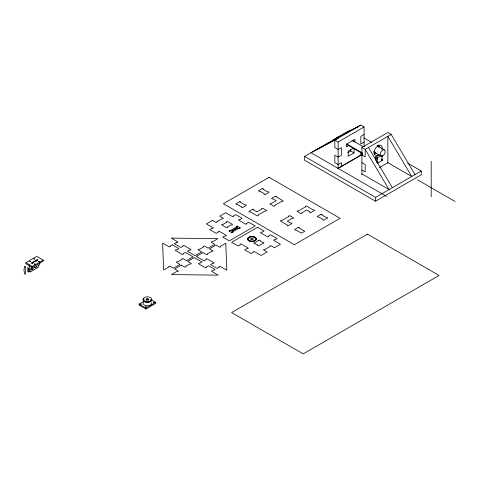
<?xml version="1.0" encoding="UTF-8"?>
<svg xmlns="http://www.w3.org/2000/svg" width="479" height="479" viewBox="0 0 479 479"><rect width="100%" height="100%" fill="white"/><g stroke="black" fill="none" stroke-linecap="round" stroke-linejoin="round"><path stroke-width="0.72" d="M29.267 264.887L29.309 271.467L30.177 271.97L30.177 268.593L31.506 269.36L31.596 266.809M39.805 262.696L39.739 264.612L31.506 269.36M34.548 267.031L34.266 267.39M25.872 262.726L36.841 256.391L43.266 260.097L43.266 261.157L32.291 267.492L25.872 263.785L25.872 262.726L32.291 266.432L43.266 260.097M31.949 263.66L33.123 262.989M36.051 261.3L37.218 260.624M30.177 271.97L38.41 267.222L38.41 265.192M407.725 163.177L421.275 171.003L421.275 174.805L375.554 201.198L304.578 160.22L304.578 156.417L350.293 130.025M364.088 146.592L364.088 127.007L360.795 125.103L334.827 140.096L310.979 152.723L386.583 196.372M341.413 166.83L341.413 162.674L338.12 164.578L334.827 162.674L334.827 155.196L338.12 157.094L341.413 155.196L341.413 147.58L338.12 149.478L334.827 147.58L334.827 140.096L338.12 142L364.088 127.007M364.088 134.485L360.795 136.389L360.795 144.005L364.088 142.101M349.119 145.394L346.533 146.891L346.533 144.137L354.945 139.281L354.945 142.035L352.203 140.449M353.442 148.107L348.179 151.148L348.179 156.286L354.029 152.909L354.029 148.502M347.814 152.699L350.736 151.011L354.029 152.909M361.89 174.913L361.89 147.49L387.858 132.497L391.151 134.395L415 174.56M391.151 134.395L365.184 149.388L361.89 147.49M230.327 230.531A0.778 0.449 0 0 0 229.225 230.531A0.778 0.449 0 0 0 229.225 231.165L237.638 226.31L240.021 227.681A0.778 0.449 0 0 1 240.021 228.315A0.778 0.449 0 0 1 238.925 228.315M338.12 168.267L362.567 154.154M338.12 168.392L362.441 154.352M229.225 231.165L231.614 232.543L240.021 227.681M374.285 154.058L376.063 153.029M379.356 154.933L375.793 156.992A0.778 0.449 -60 0 0 375.243 157.938A0.778 0.449 -60 0 0 375.793 158.256L375.793 160.477M380.817 155.777L377.254 157.836L375.47 156.807M377.847 162.98L382.008 160.579M151.436 299.848L155.789 302.363L155.789 303.309L145.915 309.015L139.072 305.063L139.072 304.111L143.395 301.614M379.386 167.584L387.858 162.692L411.712 176.464L387.858 136.299L387.858 163.028M139.072 304.111L145.915 308.063L155.789 302.363M304.578 156.417L375.554 197.396L421.275 171.003M336.947 137.73L360.795 125.103M333.653 139.629L357.502 127.007M314.272 150.825L338.12 138.197M363.842 137.844L371.59 142.317M377.398 145.67L379.332 146.79M377.171 145.73L384.487 149.957A3.491 2.018 -60 0 1 383.38 155.364A3.491 2.018 -60 0 1 380.356 153.615A3.491 2.018 -60 0 1 384.487 149.957M381.416 156.016L382.008 156.358L382.008 159.315L381.416 158.968M373.68 151.777L380.997 156.004M352.011 140.197L363.357 146.754M417.67 179.9L455.05 201.485M375.171 157.902L377.254 159.1L377.254 162.058L376.362 161.543M346.784 143.94L362.549 153.041M346.155 144.209L362.549 153.675M361.89 154.968L365.184 156.867L365.184 149.388L389.032 189.552L361.89 173.883M361.89 162.585L365.184 164.489L365.184 171.967L361.89 170.069M368.477 147.49L392.325 187.654M431.202 161.321L431.202 196.791M375.554 197.396L375.554 201.198M360.795 152.178L360.795 155.639M350.736 149.538L350.736 151.011M338.12 142L338.12 168.734M145.915 308.063L145.915 309.015M32.291 266.432L32.291 267.492M232.71 231.908A0.778 0.449 0 0 1 232.71 232.543A0.778 0.449 0 0 1 231.614 232.543M236.542 226.938A0.778 0.449 0 0 1 236.542 226.31A0.778 0.449 0 0 1 237.638 226.31M378.745 144.927A5.688 3.287 -60 0 1 378.745 147.484M375.608 152.585A5.688 3.287 -60 0 1 373.77 153.543M378.901 154.483A5.688 3.287 -60 0 1 374.147 152.795A5.688 3.287 -60 0 1 378.667 145.442A5.688 3.287 -60 0 1 382.038 149.382M376.793 162.609A0.778 0.449 -60 0 1 377.662 162.034A0.778 0.449 -60 0 1 377.506 163.111M382.559 155.406A0.778 0.449 -60 0 1 381.961 156.382A0.778 0.449 -60 0 1 381.47 155.92M377.344 145.85A3.491 2.018 -60 0 1 377.799 146.598M374.746 151.885A3.491 2.018 -60 0 1 373.871 151.867M151.657 299.345A4.359 2.515 0 0 1 146.556 302.429A4.359 2.515 0 0 1 143.969 298.435M151.657 302.614A4.359 2.515 0 0 1 146.963 305.74A4.359 2.515 0 0 1 143.532 302.105M150.873 299.333A3.61 2.084 0 0 1 147.43 302.051A3.61 2.084 0 0 1 143.987 299.333M146.167 300.123A1.293 0.748 0 0 1 147.43 299.219A1.293 0.748 0 0 1 148.7 300.123M27.896 267.695L27.752 271.731L28.339 272.072L28.524 268.587L27.896 267.695M32.374 269.617C33.045 270.306 32.943 268.258 32.38 269.557M35.668 267.719C36.356 268.396 36.2 266.33 35.668 267.689M29.782 261.384L30.554 261.408L29.788 261.36M33.985 258.953L34.763 258.977L33.991 258.935M34.374 264.037L35.147 264.061L34.38 264.013M38.577 261.606L39.356 261.63L38.577 261.606M140.646 304.165L141.419 304.183L140.652 304.141M145.4 306.907L146.173 306.931L145.4 306.907M153.448 302.261L154.22 302.285L153.448 302.261M24.68 266.581L23.95 269.958L24.501 273.868L25.411 274.186L25.513 266.324L24.68 266.581M37.218 259.564L31.369 262.947L31.943 263.276L37.799 259.899L37.218 259.564M269.102 177.32L223.382 203.719L294.363 244.697L340.078 218.298L269.102 177.32M239.464 201.809L236.171 203.707A0.778 0.449 0 0 0 236.171 204.341A0.778 0.449 0 0 0 237.267 204.341L241.667 206.886A0.778 0.449 0 0 0 241.667 207.515A0.778 0.449 0 0 0 242.769 207.515L246.056 205.617A0.778 0.449 0 0 0 246.056 204.982A0.778 0.449 0 0 0 244.961 204.982L240.56 202.443A0.778 0.449 0 0 0 240.56 201.809A0.778 0.449 0 0 0 239.464 201.809M262.139 188.714L258.846 190.618A0.778 0.449 0 0 0 258.846 191.253A0.778 0.449 0 0 0 259.941 191.253L264.342 193.791A0.778 0.449 0 0 0 264.342 194.426A0.778 0.449 0 0 0 265.444 194.426L268.731 192.528A0.778 0.449 0 0 0 268.731 191.893A0.778 0.449 0 0 0 267.635 191.893L263.234 189.349A0.778 0.449 0 0 0 263.234 188.714A0.778 0.449 0 0 0 262.139 188.714M212.436 220.412L206.401 223.897L212.999 227.705A0.778 0.449 0 0 1 212.999 228.339A0.778 0.449 0 0 1 211.898 228.339L209.706 229.609L216.185 233.345L218.376 232.081A0.778 0.449 0 0 1 218.376 231.447A0.778 0.449 0 0 1 219.478 231.447L226.07 235.255A0.778 0.449 0 0 1 226.07 235.89A0.778 0.449 0 0 1 224.974 235.89L222.783 237.153L229.261 240.895L255.229 225.902L248.751 222.16L246.553 223.43A0.778 0.449 0 0 1 246.553 224.064A0.778 0.449 0 0 1 245.458 224.064L238.859 220.256A0.778 0.449 0 0 1 238.859 219.621A0.778 0.449 0 0 1 239.955 219.621L242.152 218.352L235.674 214.616L233.477 215.879A0.778 0.449 0 0 1 233.477 216.514A0.778 0.449 0 0 1 232.381 216.514L225.783 212.706L219.753 216.191L223.04 218.089A0.778 0.449 0 0 1 223.04 218.723A0.778 0.449 0 0 1 221.945 218.723L216.825 221.681A0.778 0.449 0 0 1 216.825 222.316A0.778 0.449 0 0 1 215.73 222.316L212.436 220.412M172.296 244.853L170.099 246.122A0.778 0.449 0 0 1 170.099 246.757A0.778 0.449 0 0 1 169.003 246.757L162.621 243.069L163.608 270.036L168.991 266.929A0.778 0.449 0 0 1 168.991 266.294A0.778 0.449 0 0 1 170.087 266.294L173.38 268.192L179.978 264.384L176.685 262.486A0.778 0.449 0 0 1 176.685 261.851A0.778 0.449 0 0 1 177.781 261.851L182.068 259.378A0.778 0.449 0 0 1 182.068 258.744A0.778 0.449 0 0 1 183.164 258.744L186.457 260.648L193.049 256.84L185.373 252.403L183.176 253.672A0.778 0.449 0 0 1 183.176 254.301A0.778 0.449 0 0 1 182.08 254.301L175.601 250.565A0.778 0.449 0 0 1 175.601 249.93A0.778 0.449 0 0 1 176.697 249.93L178.895 248.661L172.296 244.853M176.5 242.428L174.308 243.691L180.906 247.499L183.098 246.236A0.778 0.449 0 0 1 183.098 245.601A0.778 0.449 0 0 1 184.193 245.601L190.672 249.343A0.778 0.449 0 0 1 190.672 249.972A0.778 0.449 0 0 1 189.576 249.972L187.385 251.241L195.061 255.678L201.659 251.87L198.366 249.966A0.778 0.449 0 0 1 198.366 249.331A0.778 0.449 0 0 1 199.468 249.331L203.749 246.859A0.778 0.449 0 0 1 203.749 246.224A0.778 0.449 0 0 1 204.844 246.224L208.137 248.128L214.736 244.32L211.443 242.416A0.778 0.449 0 0 1 211.443 241.787A0.778 0.449 0 0 1 212.538 241.787L217.921 238.68L171.213 238.105L177.601 241.793A0.778 0.449 0 0 1 177.601 242.428A0.778 0.449 0 0 1 176.5 242.428M226.669 222.292L223.01 224.406A0.778 0.449 0 0 0 221.915 224.406A0.778 0.449 0 0 0 221.915 225.04L226.363 227.609A0.778 0.449 0 0 0 227.465 227.609A0.778 0.449 0 0 0 227.465 226.974L231.118 224.867A0.778 0.449 0 0 0 232.219 224.867A0.778 0.449 0 0 0 232.219 224.232L227.764 221.663A0.778 0.449 0 0 0 226.669 221.663A0.778 0.449 0 0 0 226.669 222.292M252.535 209.359L249.248 211.257A0.778 0.449 0 0 0 249.248 211.892A0.778 0.449 0 0 0 250.343 211.892L256.924 215.694A0.778 0.449 0 0 0 258.025 215.694A0.778 0.449 0 0 0 258.025 215.059L265.156 210.94A0.778 0.449 0 0 0 266.252 210.94A0.778 0.449 0 0 0 266.252 210.305L262.959 208.407A0.778 0.449 0 0 0 261.863 208.407A0.778 0.449 0 0 0 261.863 209.042L256.924 211.892L253.636 209.994A0.778 0.449 0 0 0 253.636 209.359A0.778 0.449 0 0 0 252.535 209.359M275.215 196.264L271.922 198.168A0.778 0.449 0 0 0 271.922 198.797A0.778 0.449 0 0 0 273.018 198.797L276.311 200.701L271.371 203.551A0.778 0.449 0 0 0 270.276 203.551A0.778 0.449 0 0 0 270.276 204.186L273.569 206.084A0.778 0.449 0 0 0 274.665 206.084A0.778 0.449 0 0 0 274.665 205.449L281.796 201.336A0.778 0.449 0 0 0 282.891 201.336A0.778 0.449 0 0 0 282.891 200.701L276.311 196.899A0.778 0.449 0 0 0 276.311 196.264A0.778 0.449 0 0 0 275.215 196.264M237.279 227.573L231.423 230.956L231.974 231.273L237.823 227.89L237.279 227.573M181.254 265.127L174.661 268.935L177.948 270.833A0.778 0.449 0 0 1 177.948 271.467A0.778 0.449 0 0 1 176.853 271.467L171.47 274.575L218.179 275.15L211.796 271.461A0.778 0.449 0 0 1 211.796 270.827A0.778 0.449 0 0 1 212.892 270.827L215.089 269.557L208.491 265.749L206.293 267.019A0.778 0.449 0 0 1 206.293 267.653A0.778 0.449 0 0 1 205.198 267.653L198.719 263.911A0.778 0.449 0 0 1 198.719 263.276A0.778 0.449 0 0 1 199.815 263.276L202.012 262.013L194.33 257.576L187.732 261.384L191.025 263.282A0.778 0.449 0 0 1 191.025 263.917A0.778 0.449 0 0 1 189.929 263.917L185.642 266.39A0.778 0.449 0 0 1 185.642 267.025A0.778 0.449 0 0 1 184.547 267.025L181.254 265.127M202.94 252.607L196.342 256.415L204.024 260.851L206.215 259.582A0.778 0.449 0 0 1 206.215 258.947A0.778 0.449 0 0 1 207.317 258.947L213.796 262.69A0.778 0.449 0 0 1 213.796 263.324A0.778 0.449 0 0 1 212.694 263.324L210.503 264.588L217.101 268.396L219.292 267.132A0.778 0.449 0 0 1 219.292 266.498A0.778 0.449 0 0 1 220.388 266.498L226.777 270.186L225.783 243.218L220.406 246.326A0.778 0.449 0 0 1 220.406 246.96A0.778 0.449 0 0 1 219.304 246.96L216.017 245.056L209.419 248.864L212.712 250.768A0.778 0.449 0 0 1 212.712 251.397A0.778 0.449 0 0 1 211.61 251.397L207.329 253.876A0.778 0.449 0 0 1 207.329 254.505A0.778 0.449 0 0 1 206.233 254.505L202.94 252.607M257.606 227.274L231.638 242.266L238.117 246.008L240.308 244.739A0.778 0.449 0 0 1 240.308 244.11A0.778 0.449 0 0 1 241.41 244.11L248.002 247.918A0.778 0.449 0 0 1 248.002 248.547A0.778 0.449 0 0 1 246.907 248.547L244.709 249.816L251.188 253.559L253.385 252.289A0.778 0.449 0 0 1 253.385 251.655A0.778 0.449 0 0 1 254.481 251.655L261.079 255.463L267.114 251.978L263.821 250.08A0.778 0.449 0 0 1 263.821 249.445A0.778 0.449 0 0 1 264.917 249.445L270.042 246.493A0.778 0.449 0 0 1 270.042 245.859A0.778 0.449 0 0 1 271.138 245.859L274.431 247.757L280.46 244.272L273.868 240.464A0.778 0.449 0 0 1 273.868 239.829A0.778 0.449 0 0 1 274.964 239.829L277.155 238.566L270.677 234.824L268.485 236.093A0.778 0.449 0 0 1 268.485 236.722A0.778 0.449 0 0 1 267.39 236.722L260.792 232.914A0.778 0.449 0 0 1 260.792 232.285A0.778 0.449 0 0 1 261.887 232.285L264.085 231.016L257.606 227.274M288.927 216.43L281.796 220.55A0.778 0.449 0 0 0 280.7 220.55A0.778 0.449 0 0 0 280.7 221.184L287.28 224.98A0.778 0.449 0 0 0 287.28 225.615A0.778 0.449 0 0 0 288.382 225.615L291.669 223.717A0.778 0.449 0 0 0 291.669 223.082A0.778 0.449 0 0 0 290.573 223.082L287.28 221.184L292.22 218.334A0.778 0.449 0 0 0 293.316 218.334A0.778 0.449 0 0 0 293.316 217.7L290.023 215.795A0.778 0.449 0 0 0 288.927 215.795A0.778 0.449 0 0 0 288.927 216.43M305.566 206.826L298.435 210.94A0.778 0.449 0 0 0 297.339 210.94A0.778 0.449 0 0 0 297.339 211.574L300.632 213.472A0.778 0.449 0 0 0 301.728 213.472A0.778 0.449 0 0 0 301.728 212.844L306.668 209.994L309.955 211.892A0.778 0.449 0 0 0 309.955 212.526A0.778 0.449 0 0 0 311.057 212.526L314.344 210.622A0.778 0.449 0 0 0 314.344 209.994A0.778 0.449 0 0 0 313.248 209.994L306.668 206.192A0.778 0.449 0 0 0 305.566 206.192A0.778 0.449 0 0 0 305.566 206.826M258.882 240.26L254.127 243.009A0.778 0.449 0 0 0 254.127 243.637A0.778 0.449 0 0 0 255.229 243.637L257.786 245.116A0.778 0.449 0 0 0 257.786 245.751A0.778 0.449 0 0 0 258.882 245.751L263.642 243.009A0.778 0.449 0 0 0 263.642 242.374A0.778 0.449 0 0 0 262.54 242.374L259.983 240.895A0.778 0.449 0 0 0 259.983 240.26A0.778 0.449 0 0 0 258.882 240.26M298.148 227.459L294.86 229.357A0.778 0.449 0 0 0 294.86 229.992A0.778 0.449 0 0 0 295.956 229.992L301.453 233.165L304.746 231.267L299.249 228.088A0.778 0.449 0 0 0 299.249 227.459A0.778 0.449 0 0 0 298.148 227.459M320.822 214.364L317.535 216.263A0.778 0.449 0 0 0 317.535 216.897A0.778 0.449 0 0 0 318.631 216.897L323.032 219.442A0.778 0.449 0 0 0 323.032 220.077A0.778 0.449 0 0 0 324.127 220.077L327.42 218.173A0.778 0.449 0 0 0 327.42 217.538A0.778 0.449 0 0 0 326.325 217.538L321.924 214.999A0.778 0.449 0 0 0 321.924 214.364A0.778 0.449 0 0 0 320.822 214.364M367.483 234.123L231.614 312.571L303.189 353.897L439.063 275.449L367.483 234.123M251.289 239.644A1.293 0.748 0 0 0 253.229 238.997A1.293 0.748 0 0 0 251.289 238.35A1.293 0.748 0 0 0 251.289 239.644M249.649 241.135A4.359 2.515 0 0 0 256.295 239.069A4.359 2.515 0 0 0 249.87 236.782A4.359 2.515 0 0 0 249.649 241.135M249.906 240.727A3.622 2.09 0 0 0 255.547 239.141A3.622 2.09 0 0 0 250.355 237.117A3.622 2.09 0 0 0 249.906 240.727M249.355 241.051A4.395 2.539 0 0 0 256.307 239.255A4.395 2.539 0 0 0 250.14 236.68A4.395 2.539 0 0 0 249.355 241.051M377.398 158.998A0.778 0.449 -60 0 0 377.644 157.795A0.778 0.449 -60 0 0 376.722 158.609A0.778 0.449 -60 0 0 377.398 158.998M382.152 160.477A0.778 0.449 -60 0 0 382.398 159.273A0.778 0.449 -60 0 0 381.476 160.088A0.778 0.449 -60 0 0 382.152 160.477M145.023 301.429A4.359 2.515 0 0 0 151.783 299.483A4.359 2.515 0 0 0 145.49 297.076A4.359 2.515 0 0 0 145.023 301.429M146.676 299.932A1.293 0.748 0 0 0 148.718 299.405A1.293 0.748 0 0 0 146.903 298.651A1.293 0.748 0 0 0 146.676 299.932"/></g></svg>
